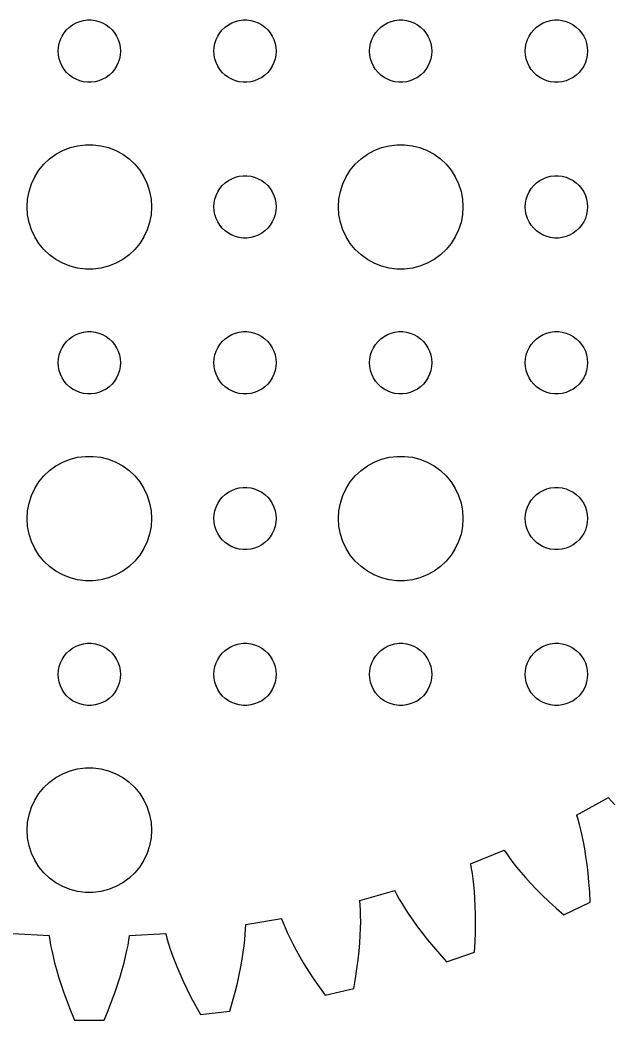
# Model space of a CAD drawing. Header units: metres. Extents: x -54 to 54, y -54 to 54.
# Drawn here: x -3.34 to 25.23, y -54.14 to -6 of the extents above; entities that cross this region are included whole.
import ezdxf

# ---------------------------------------------------------------- set-up
doc = ezdxf.new("R2010")
doc.units = ezdxf.units.M

msp = doc.modelspace()

# ---------------------------------------------------------------- linework, layer by layer
for p, q in [((-0.956131, -6.34422), (-0.803726, -6.23351)), ((-0.803726, -6.23351), (-0.638657, -6.14275)), ((-0.638657, -6.14275), (-0.463516, -6.07341)), ((-0.463516, -6.07341), (-0.281067, -6.02657)), ((-0.281067, -6.02657), (-0.094177, -6.00294)), ((-0.094177, -6.00294), (0.094177, -6.00294)), ((0.094177, -6.00294), (0.281067, -6.02657)), ((0.281067, -6.02657), (0.463516, -6.07341)), ((0.463516, -6.07341), (0.638657, -6.14275)), ((0.638657, -6.14275), (0.803726, -6.23351)), ((0.803726, -6.23351), (0.956131, -6.34422)), ((6.54385, -6.34422), (6.69626, -6.23351)), ((6.69626, -6.23351), (6.86133, -6.14275)), ((6.86133, -6.14275), (7.03647, -6.07341)), ((7.03647, -6.07341), (7.21892, -6.02657)), ((7.21892, -6.02657), (7.40581, -6.00294)), ((7.40581, -6.00294), (7.59418, -6.00294)), ((7.59418, -6.00294), (7.78107, -6.02657)), ((7.78107, -6.02657), (7.96352, -6.07341)), ((7.96352, -6.07341), (8.13866, -6.14275)), ((8.13866, -6.14275), (8.30373, -6.23351)), ((8.30373, -6.23351), (8.45613, -6.34422)), ((14.0439, -6.34422), (14.1963, -6.23351)), ((14.1963, -6.23351), (14.3613, -6.14275)), ((14.3613, -6.14275), (14.5365, -6.07341)), ((14.5365, -6.07341), (14.7189, -6.02657)), ((14.7189, -6.02657), (14.9058, -6.00294)), ((14.9058, -6.00294), (15.0942, -6.00294)), ((15.0942, -6.00294), (15.2811, -6.02657)), ((15.2811, -6.02657), (15.4635, -6.07341)), ((15.4635, -6.07341), (15.6387, -6.14275)), ((15.6387, -6.14275), (15.8037, -6.23351)), ((15.8037, -6.23351), (15.9561, -6.34422)), ((21.5439, -6.34422), (21.6963, -6.23351)), ((21.6963, -6.23351), (21.8613, -6.14275)), ((21.8613, -6.14275), (22.0365, -6.07341)), ((22.0365, -6.07341), (22.2189, -6.02657)), ((22.2189, -6.02657), (22.4058, -6.00294)), ((22.4058, -6.00294), (22.5942, -6.00294)), ((22.5942, -6.00294), (22.7811, -6.02657)), ((22.7811, -6.02657), (22.9635, -6.07341)), ((22.9635, -6.07341), (23.1387, -6.14275)), ((23.1387, -6.14275), (23.3037, -6.23351)), ((23.3037, -6.23351), (23.4561, -6.34422)), ((-1.31445, -6.77736), (-1.21352, -6.61832)), ((-1.21352, -6.61832), (-1.09344, -6.47318)), ((-1.09344, -6.47318), (-0.956131, -6.34422)), ((0.956131, -6.34422), (1.09344, -6.47318)), ((1.09344, -6.47318), (1.21352, -6.61832)), ((1.21352, -6.61832), (1.31445, -6.77736)), ((6.18553, -6.77736), (6.28647, -6.61832)), ((6.28647, -6.61832), (6.40654, -6.47318)), ((6.40654, -6.47318), (6.54385, -6.34422)), ((8.45613, -6.34422), (8.59344, -6.47318)), ((8.59344, -6.47318), (8.71352, -6.61832)), ((8.71352, -6.61832), (8.81445, -6.77736)), ((13.6855, -6.77736), (13.7865, -6.61832)), ((13.7865, -6.61832), (13.9065, -6.47318)), ((13.9065, -6.47318), (14.0439, -6.34422)), ((15.9561, -6.34422), (16.0934, -6.47318)), ((16.0934, -6.47318), (16.2135, -6.61832)), ((16.2135, -6.61832), (16.3145, -6.77736)), ((21.1855, -6.77736), (21.2865, -6.61832)), ((21.2865, -6.61832), (21.4065, -6.47318)), ((21.4065, -6.47318), (21.5439, -6.34422)), ((23.4561, -6.34422), (23.5934, -6.47318)), ((23.5934, -6.47318), (23.7135, -6.61832)), ((23.7135, -6.61832), (23.8145, -6.77736)), ((-1.48816, -7.312), (-1.45287, -7.12695)), ((-1.45287, -7.12695), (-1.39465, -6.9478)), ((-1.39465, -6.9478), (-1.31445, -6.77736)), ((1.31445, -6.77736), (1.39465, -6.9478)), ((1.39465, -6.9478), (1.45287, -7.12695)), ((1.45287, -7.12695), (1.48816, -7.312)), ((6.01183, -7.312), (6.04712, -7.12695)), ((6.04712, -7.12695), (6.10533, -6.9478)), ((6.10533, -6.9478), (6.18553, -6.77736)), ((8.81445, -6.77736), (8.89465, -6.9478)), ((8.89465, -6.9478), (8.95287, -7.12695)), ((8.95287, -7.12695), (8.98816, -7.312)), ((13.5118, -7.312), (13.5471, -7.12695)), ((13.5471, -7.12695), (13.6053, -6.9478)), ((13.6053, -6.9478), (13.6855, -6.77736)), ((16.3145, -6.77736), (16.3947, -6.9478)), ((16.3947, -6.9478), (16.4529, -7.12695)), ((16.4529, -7.12695), (16.4882, -7.312)), ((21.0118, -7.312), (21.0471, -7.12695)), ((21.0471, -7.12695), (21.1053, -6.9478)), ((21.1053, -6.9478), (21.1855, -6.77736)), ((23.8145, -6.77736), (23.8947, -6.9478)), ((23.8947, -6.9478), (23.9529, -7.12695)), ((23.9529, -7.12695), (23.9882, -7.312)), ((-1.5, -7.5), (-1.48816, -7.312)), ((-1.48816, -7.68799), (-1.5, -7.5)), ((-1.45287, -7.87303), (-1.48816, -7.68799)), ((1.48816, -7.68799), (1.45287, -7.87303)), ((1.48816, -7.312), (1.5, -7.5)), ((1.5, -7.5), (1.48816, -7.68799)), ((6, -7.5), (6.01183, -7.312)), ((6.01183, -7.68799), (6, -7.5)), ((6.04712, -7.87303), (6.01183, -7.68799)), ((8.98816, -7.68799), (8.95287, -7.87303)), ((8.98816, -7.312), (9, -7.5)), ((9, -7.5), (8.98816, -7.68799)), ((13.5, -7.5), (13.5118, -7.312)), ((13.5118, -7.68799), (13.5, -7.5)), ((13.5471, -7.87303), (13.5118, -7.68799)), ((16.4882, -7.68799), (16.4529, -7.87303)), ((16.4882, -7.312), (16.5, -7.5)), ((16.5, -7.5), (16.4882, -7.68799)), ((21, -7.5), (21.0118, -7.312)), ((21.0118, -7.68799), (21, -7.5)), ((21.0471, -7.87303), (21.0118, -7.68799)), ((23.9882, -7.68799), (23.9529, -7.87303)), ((23.9882, -7.312), (24, -7.5)), ((24, -7.5), (23.9882, -7.68799)), ((-1.39465, -8.05219), (-1.45287, -7.87303)), ((-1.31445, -8.22263), (-1.39465, -8.05219)), ((1.39465, -8.05219), (1.31445, -8.22263)), ((1.45287, -7.87303), (1.39465, -8.05219)), ((6.10533, -8.05219), (6.04712, -7.87303)), ((6.18553, -8.22263), (6.10533, -8.05219)), ((8.89465, -8.05219), (8.81445, -8.22263)), ((8.95287, -7.87303), (8.89465, -8.05219)), ((13.6053, -8.05219), (13.5471, -7.87303)), ((13.6855, -8.22263), (13.6053, -8.05219)), ((16.3947, -8.05219), (16.3145, -8.22263)), ((16.4529, -7.87303), (16.3947, -8.05219)), ((21.1053, -8.05219), (21.0471, -7.87303)), ((21.1855, -8.22263), (21.1053, -8.05219)), ((23.8947, -8.05219), (23.8145, -8.22263)), ((23.9529, -7.87303), (23.8947, -8.05219)), ((-1.21352, -8.38167), (-1.31445, -8.22263)), ((-1.09344, -8.52681), (-1.21352, -8.38167)), ((-0.956131, -8.65576), (-1.09344, -8.52681)), ((-0.803726, -8.76648), (-0.956131, -8.65576)), ((0.956131, -8.65576), (0.803726, -8.76648)), ((1.09344, -8.52681), (0.956131, -8.65576)), ((1.21352, -8.38167), (1.09344, -8.52681)), ((1.31445, -8.22263), (1.21352, -8.38167)), ((6.28647, -8.38167), (6.18553, -8.22263)), ((6.40654, -8.52681), (6.28647, -8.38167)), ((6.54385, -8.65576), (6.40654, -8.52681)), ((6.69626, -8.76648), (6.54385, -8.65576)), ((8.45613, -8.65576), (8.30373, -8.76648)), ((8.59344, -8.52681), (8.45613, -8.65576)), ((8.71352, -8.38167), (8.59344, -8.52681)), ((8.81445, -8.22263), (8.71352, -8.38167)), ((13.7865, -8.38167), (13.6855, -8.22263)), ((13.9065, -8.52681), (13.7865, -8.38167)), ((14.0439, -8.65576), (13.9065, -8.52681)), ((14.1963, -8.76648), (14.0439, -8.65576)), ((15.9561, -8.65576), (15.8037, -8.76648)), ((16.0934, -8.52681), (15.9561, -8.65576)), ((16.2135, -8.38167), (16.0934, -8.52681)), ((16.3145, -8.22263), (16.2135, -8.38167)), ((21.2865, -8.38167), (21.1855, -8.22263)), ((21.4065, -8.52681), (21.2865, -8.38167)), ((21.5439, -8.65576), (21.4065, -8.52681)), ((21.6963, -8.76648), (21.5439, -8.65576)), ((23.4561, -8.65576), (23.3037, -8.76648)), ((23.5934, -8.52681), (23.4561, -8.65576)), ((23.7135, -8.38167), (23.5934, -8.52681)), ((23.8145, -8.22263), (23.7135, -8.38167)), ((-0.638657, -8.85724), (-0.803726, -8.76648)), ((-0.463516, -8.92657), (-0.638657, -8.85724)), ((-0.281067, -8.97342), (-0.463516, -8.92657)), ((-0.094177, -8.99704), (-0.281067, -8.97342)), ((0.094177, -8.99704), (-0.094177, -8.99704)), ((0.281067, -8.97342), (0.094177, -8.99704)), ((0.463516, -8.92657), (0.281067, -8.97342)), ((0.638657, -8.85724), (0.463516, -8.92657)), ((0.803726, -8.76648), (0.638657, -8.85724)), ((6.86133, -8.85724), (6.69626, -8.76648)), ((7.03647, -8.92657), (6.86133, -8.85724)), ((7.21892, -8.97342), (7.03647, -8.92657)), ((7.40581, -8.99704), (7.21892, -8.97342)), ((7.59418, -8.99704), (7.40581, -8.99704)), ((7.78107, -8.97342), (7.59418, -8.99704)), ((7.96352, -8.92657), (7.78107, -8.97342)), ((8.13866, -8.85724), (7.96352, -8.92657)), ((8.30373, -8.76648), (8.13866, -8.85724)), ((14.3613, -8.85724), (14.1963, -8.76648)), ((14.5365, -8.92657), (14.3613, -8.85724)), ((14.7189, -8.97342), (14.5365, -8.92657)), ((14.9058, -8.99704), (14.7189, -8.97342)), ((15.0942, -8.99704), (14.9058, -8.99704)), ((15.2811, -8.97342), (15.0942, -8.99704)), ((15.4635, -8.92657), (15.2811, -8.97342)), ((15.6387, -8.85724), (15.4635, -8.92657)), ((15.8037, -8.76648), (15.6387, -8.85724)), ((21.8613, -8.85724), (21.6963, -8.76648)), ((22.0365, -8.92657), (21.8613, -8.85724)), ((22.2189, -8.97342), (22.0365, -8.92657)), ((22.4058, -8.99704), (22.2189, -8.97342)), ((22.5942, -8.99704), (22.4058, -8.99704)), ((22.7811, -8.97342), (22.5942, -8.99704)), ((22.9635, -8.92657), (22.7811, -8.97342)), ((23.1387, -8.85724), (22.9635, -8.92657)), ((23.3037, -8.76648), (23.1387, -8.85724)), ((-0.562134, -12.0531), (-0.18837, -12.0059)), ((-0.18837, -12.0059), (0.18837, -12.0059)), ((0.18837, -12.0059), (0.562134, -12.0531)), ((14.4379, -12.0531), (14.8116, -12.0059)), ((14.8116, -12.0059), (15.1884, -12.0059)), ((15.1884, -12.0059), (15.5621, -12.0531)), ((-1.91226, -12.6884), (-1.60747, -12.467)), ((-1.60747, -12.467), (-1.27733, -12.2855)), ((-1.27733, -12.2855), (-0.927048, -12.1468)), ((-0.927048, -12.1468), (-0.562134, -12.0531)), ((0.562134, -12.0531), (0.927048, -12.1468)), ((0.927048, -12.1468), (1.27733, -12.2855)), ((1.27733, -12.2855), (1.60747, -12.467)), ((1.60747, -12.467), (1.91226, -12.6884)), ((13.0877, -12.6884), (13.3925, -12.467)), ((13.3925, -12.467), (13.7227, -12.2855)), ((13.7227, -12.2855), (14.0729, -12.1468)), ((14.0729, -12.1468), (14.4379, -12.0531)), ((15.5621, -12.0531), (15.927, -12.1468)), ((15.927, -12.1468), (16.2773, -12.2855)), ((16.2773, -12.2855), (16.6075, -12.467)), ((16.6075, -12.467), (16.9123, -12.6884)), ((-2.42705, -13.2366), (-2.1869, -12.9464)), ((-2.1869, -12.9464), (-1.91226, -12.6884)), ((1.91226, -12.6884), (2.1869, -12.9464)), ((2.1869, -12.9464), (2.42705, -13.2366)), ((12.5729, -13.2366), (12.8131, -12.9464)), ((12.8131, -12.9464), (13.0877, -12.6884)), ((16.9123, -12.6884), (17.1869, -12.9464)), ((17.1869, -12.9464), (17.427, -13.2366)), ((-2.62891, -13.5547), (-2.42705, -13.2366)), ((2.42705, -13.2366), (2.62891, -13.5547)), ((12.3711, -13.5547), (12.5729, -13.2366)), ((17.427, -13.2366), (17.6289, -13.5547)), ((-2.90575, -14.2539), (-2.78932, -13.8956)), ((-2.78932, -13.8956), (-2.62891, -13.5547)), ((2.62891, -13.5547), (2.78932, -13.8956)), ((2.78932, -13.8956), (2.90575, -14.2539)), ((6.40654, -13.9732), (6.54385, -13.8442)), ((6.54385, -13.8442), (6.69626, -13.7335)), ((6.69626, -13.7335), (6.86133, -13.6427)), ((6.86133, -13.6427), (7.03647, -13.5734)), ((7.03647, -13.5734), (7.21892, -13.5266)), ((7.21892, -13.5266), (7.40581, -13.5029)), ((7.40581, -13.5029), (7.59418, -13.5029)), ((7.59418, -13.5029), (7.78107, -13.5266)), ((7.78107, -13.5266), (7.96352, -13.5734)), ((7.96352, -13.5734), (8.13866, -13.6427)), ((8.13866, -13.6427), (8.30373, -13.7335)), ((8.30373, -13.7335), (8.45613, -13.8442)), ((8.45613, -13.8442), (8.59344, -13.9732)), ((12.0942, -14.2539), (12.2107, -13.8956)), ((12.2107, -13.8956), (12.3711, -13.5547)), ((17.6289, -13.5547), (17.7893, -13.8956)), ((17.7893, -13.8956), (17.9057, -14.2539)), ((21.4065, -13.9732), (21.5439, -13.8442)), ((21.5439, -13.8442), (21.6963, -13.7335)), ((21.6963, -13.7335), (21.8613, -13.6427)), ((21.8613, -13.6427), (22.0365, -13.5734)), ((22.0365, -13.5734), (22.2189, -13.5266)), ((22.2189, -13.5266), (22.4058, -13.5029)), ((22.4058, -13.5029), (22.5942, -13.5029)), ((22.5942, -13.5029), (22.7811, -13.5266)), ((22.7811, -13.5266), (22.9635, -13.5734)), ((22.9635, -13.5734), (23.1387, -13.6427)), ((23.1387, -13.6427), (23.3037, -13.7335)), ((23.3037, -13.7335), (23.4561, -13.8442)), ((23.4561, -13.8442), (23.5934, -13.9732)), ((-2.97633, -14.624), (-2.90575, -14.2539)), ((2.90575, -14.2539), (2.97633, -14.624)), ((6.10533, -14.4478), (6.18553, -14.2774)), ((6.18553, -14.2774), (6.28647, -14.1183)), ((6.28647, -14.1183), (6.40654, -13.9732)), ((8.59344, -13.9732), (8.71352, -14.1183)), ((8.71352, -14.1183), (8.81445, -14.2774)), ((8.81445, -14.2774), (8.89465, -14.4478)), ((12.0237, -14.624), (12.0942, -14.2539)), ((17.9057, -14.2539), (17.9763, -14.624)), ((21.1053, -14.4478), (21.1855, -14.2774)), ((21.1855, -14.2774), (21.2865, -14.1183)), ((21.2865, -14.1183), (21.4065, -13.9732)), ((23.5934, -13.9732), (23.7135, -14.1183)), ((23.7135, -14.1183), (23.8145, -14.2774)), ((23.8145, -14.2774), (23.8947, -14.4478)), ((-3, -15), (-2.97633, -14.624)), ((2.97633, -14.624), (3, -15)), ((6, -15), (6.01183, -14.812)), ((6.01183, -14.812), (6.04712, -14.627)), ((6.04712, -14.627), (6.10533, -14.4478)), ((8.89465, -14.4478), (8.95287, -14.627)), ((8.95287, -14.627), (8.98816, -14.812)), ((8.98816, -14.812), (9, -15)), ((12, -15), (12.0237, -14.624)), ((17.9763, -14.624), (18, -15)), ((21, -15), (21.0118, -14.812)), ((21.0118, -14.812), (21.0471, -14.627)), ((21.0471, -14.627), (21.1053, -14.4478)), ((23.8947, -14.4478), (23.9529, -14.627)), ((23.9529, -14.627), (23.9882, -14.812)), ((23.9882, -14.812), (24, -15)), ((-2.97633, -15.376), (-3, -15)), ((-2.90575, -15.7461), (-2.97633, -15.376)), ((2.97633, -15.376), (2.90575, -15.7461)), ((3, -15), (2.97633, -15.376)), ((6.01183, -15.188), (6, -15)), ((6.04712, -15.373), (6.01183, -15.188)), ((6.10533, -15.5522), (6.04712, -15.373)), ((8.95287, -15.373), (8.89465, -15.5522)), ((8.98816, -15.188), (8.95287, -15.373)), ((9, -15), (8.98816, -15.188)), ((12.0237, -15.376), (12, -15)), ((12.0942, -15.7461), (12.0237, -15.376)), ((17.9763, -15.376), (17.9057, -15.7461)), ((18, -15), (17.9763, -15.376)), ((21.0118, -15.188), (21, -15)), ((21.0471, -15.373), (21.0118, -15.188)), ((21.1053, -15.5522), (21.0471, -15.373)), ((23.9529, -15.373), (23.8947, -15.5522)), ((23.9882, -15.188), (23.9529, -15.373)), ((24, -15), (23.9882, -15.188)), ((-2.78932, -16.1044), (-2.90575, -15.7461)), ((2.90575, -15.7461), (2.78932, -16.1044)), ((6.18553, -15.7226), (6.10533, -15.5522)), ((6.28647, -15.8817), (6.18553, -15.7226)), ((6.40654, -16.0268), (6.28647, -15.8817)), ((8.71352, -15.8817), (8.59344, -16.0268)), ((8.81445, -15.7226), (8.71352, -15.8817)), ((8.89465, -15.5522), (8.81445, -15.7226)), ((12.2107, -16.1044), (12.0942, -15.7461)), ((17.9057, -15.7461), (17.7893, -16.1044)), ((21.1855, -15.7226), (21.1053, -15.5522)), ((21.2865, -15.8817), (21.1855, -15.7226)), ((21.4065, -16.0268), (21.2865, -15.8817)), ((23.7135, -15.8817), (23.5934, -16.0268)), ((23.8145, -15.7226), (23.7135, -15.8817)), ((23.8947, -15.5522), (23.8145, -15.7226)), ((-2.62891, -16.4453), (-2.78932, -16.1044)), ((2.78932, -16.1044), (2.62891, -16.4453)), ((6.54385, -16.1558), (6.40654, -16.0268)), ((6.69626, -16.2665), (6.54385, -16.1558)), ((6.86133, -16.3572), (6.69626, -16.2665)), ((7.03647, -16.4266), (6.86133, -16.3572)), ((8.13866, -16.3572), (7.96352, -16.4266)), ((8.30373, -16.2665), (8.13866, -16.3572)), ((8.45613, -16.1558), (8.30373, -16.2665)), ((8.59344, -16.0268), (8.45613, -16.1558)), ((12.3711, -16.4453), (12.2107, -16.1044)), ((17.7893, -16.1044), (17.6289, -16.4453)), ((21.5439, -16.1558), (21.4065, -16.0268)), ((21.6963, -16.2665), (21.5439, -16.1558)), ((21.8613, -16.3572), (21.6963, -16.2665)), ((22.0365, -16.4266), (21.8613, -16.3572)), ((23.1387, -16.3572), (22.9635, -16.4266)), ((23.3037, -16.2665), (23.1387, -16.3572)), ((23.4561, -16.1558), (23.3037, -16.2665)), ((23.5934, -16.0268), (23.4561, -16.1558)), ((-2.42705, -16.7634), (-2.62891, -16.4453)), ((-2.1869, -17.0536), (-2.42705, -16.7634)), ((2.42705, -16.7634), (2.1869, -17.0536)), ((2.62891, -16.4453), (2.42705, -16.7634)), ((7.21892, -16.4734), (7.03647, -16.4266)), ((7.40581, -16.497), (7.21892, -16.4734)), ((7.59418, -16.497), (7.40581, -16.497)), ((7.78107, -16.4734), (7.59418, -16.497)), ((7.96352, -16.4266), (7.78107, -16.4734)), ((12.5729, -16.7634), (12.3711, -16.4453)), ((12.8131, -17.0536), (12.5729, -16.7634)), ((17.427, -16.7634), (17.1869, -17.0536)), ((17.6289, -16.4453), (17.427, -16.7634)), ((22.2189, -16.4734), (22.0365, -16.4266)), ((22.4058, -16.497), (22.2189, -16.4734)), ((22.5942, -16.497), (22.4058, -16.497)), ((22.7811, -16.4734), (22.5942, -16.497)), ((22.9635, -16.4266), (22.7811, -16.4734)), ((-1.91226, -17.3115), (-2.1869, -17.0536)), ((-1.60747, -17.533), (-1.91226, -17.3115)), ((1.91226, -17.3115), (1.60747, -17.533)), ((2.1869, -17.0536), (1.91226, -17.3115)), ((13.0877, -17.3115), (12.8131, -17.0536)), ((13.3925, -17.533), (13.0877, -17.3115)), ((16.9123, -17.3115), (16.6075, -17.533)), ((17.1869, -17.0536), (16.9123, -17.3115)), ((-1.27733, -17.7145), (-1.60747, -17.533)), ((-0.927048, -17.8532), (-1.27733, -17.7145)), ((1.27733, -17.7145), (0.927048, -17.8532)), ((1.60747, -17.533), (1.27733, -17.7145)), ((13.7227, -17.7145), (13.3925, -17.533)), ((14.0729, -17.8532), (13.7227, -17.7145)), ((16.2773, -17.7145), (15.927, -17.8532)), ((16.6075, -17.533), (16.2773, -17.7145)), ((-0.562134, -17.9469), (-0.927048, -17.8532)), ((-0.18837, -17.9941), (-0.562134, -17.9469)), ((0.18837, -17.9941), (-0.18837, -17.9941)), ((0.562134, -17.9469), (0.18837, -17.9941)), ((0.927048, -17.8532), (0.562134, -17.9469)), ((14.4379, -17.9469), (14.0729, -17.8532)), ((14.8116, -17.9941), (14.4379, -17.9469)), ((15.1884, -17.9941), (14.8116, -17.9941)), ((15.5621, -17.9469), (15.1884, -17.9941)), ((15.927, -17.8532), (15.5621, -17.9469)), ((-0.803726, -21.2335), (-0.638657, -21.1427)), ((-0.638657, -21.1427), (-0.463516, -21.0734)), ((-0.463516, -21.0734), (-0.281067, -21.0266)), ((-0.281067, -21.0266), (-0.094177, -21.003)), ((-0.094177, -21.003), (0.094177, -21.003)), ((0.094177, -21.003), (0.281067, -21.0266)), ((0.281067, -21.0266), (0.463516, -21.0734)), ((0.463516, -21.0734), (0.638657, -21.1427)), ((0.638657, -21.1427), (0.803726, -21.2335)), ((6.69626, -21.2335), (6.86133, -21.1427)), ((6.86133, -21.1427), (7.03647, -21.0734)), ((7.03647, -21.0734), (7.21892, -21.0266)), ((7.21892, -21.0266), (7.40581, -21.003)), ((7.40581, -21.003), (7.59418, -21.003)), ((7.59418, -21.003), (7.78107, -21.0266)), ((7.78107, -21.0266), (7.96352, -21.0734)), ((7.96352, -21.0734), (8.13866, -21.1427)), ((8.13866, -21.1427), (8.30373, -21.2335)), ((14.1963, -21.2335), (14.3613, -21.1427)), ((14.3613, -21.1427), (14.5365, -21.0734)), ((14.5365, -21.0734), (14.7189, -21.0266)), ((14.7189, -21.0266), (14.9058, -21.003)), ((14.9058, -21.003), (15.0942, -21.003)), ((15.0942, -21.003), (15.2811, -21.0266)), ((15.2811, -21.0266), (15.4635, -21.0734)), ((15.4635, -21.0734), (15.6387, -21.1427)), ((15.6387, -21.1427), (15.8037, -21.2335)), ((21.6963, -21.2335), (21.8613, -21.1427)), ((21.8613, -21.1427), (22.0365, -21.0734)), ((22.0365, -21.0734), (22.2189, -21.0266)), ((22.2189, -21.0266), (22.4058, -21.003)), ((22.4058, -21.003), (22.5942, -21.003)), ((22.5942, -21.003), (22.7811, -21.0266)), ((22.7811, -21.0266), (22.9635, -21.0734)), ((22.9635, -21.0734), (23.1387, -21.1427)), ((23.1387, -21.1427), (23.3037, -21.2335)), ((-1.31445, -21.7774), (-1.21352, -21.6183)), ((-1.21352, -21.6183), (-1.09344, -21.4732)), ((-1.09344, -21.4732), (-0.956131, -21.3442)), ((-0.956131, -21.3442), (-0.803726, -21.2335)), ((0.803726, -21.2335), (0.956131, -21.3442)), ((0.956131, -21.3442), (1.09344, -21.4732)), ((1.09344, -21.4732), (1.21352, -21.6183)), ((1.21352, -21.6183), (1.31445, -21.7774)), ((6.18553, -21.7774), (6.28647, -21.6183)), ((6.28647, -21.6183), (6.40654, -21.4732)), ((6.40654, -21.4732), (6.54385, -21.3442)), ((6.54385, -21.3442), (6.69626, -21.2335)), ((8.30373, -21.2335), (8.45613, -21.3442)), ((8.45613, -21.3442), (8.59344, -21.4732)), ((8.59344, -21.4732), (8.71352, -21.6183)), ((8.71352, -21.6183), (8.81445, -21.7774)), ((13.6855, -21.7774), (13.7865, -21.6183)), ((13.7865, -21.6183), (13.9065, -21.4732)), ((13.9065, -21.4732), (14.0439, -21.3442)), ((14.0439, -21.3442), (14.1963, -21.2335)), ((15.8037, -21.2335), (15.9561, -21.3442)), ((15.9561, -21.3442), (16.0934, -21.4732)), ((16.0934, -21.4732), (16.2135, -21.6183)), ((16.2135, -21.6183), (16.3145, -21.7774)), ((21.1855, -21.7774), (21.2865, -21.6183)), ((21.2865, -21.6183), (21.4065, -21.4732)), ((21.4065, -21.4732), (21.5439, -21.3442)), ((21.5439, -21.3442), (21.6963, -21.2335)), ((23.3037, -21.2335), (23.4561, -21.3442)), ((23.4561, -21.3442), (23.5934, -21.4732)), ((23.5934, -21.4732), (23.7135, -21.6183)), ((23.7135, -21.6183), (23.8145, -21.7774)), ((-1.48816, -22.312), (-1.45287, -22.127)), ((-1.45287, -22.127), (-1.39465, -21.9478)), ((-1.39465, -21.9478), (-1.31445, -21.7774)), ((1.31445, -21.7774), (1.39465, -21.9478)), ((1.39465, -21.9478), (1.45287, -22.127)), ((1.45287, -22.127), (1.48816, -22.312)), ((6.01183, -22.312), (6.04712, -22.127)), ((6.04712, -22.127), (6.10533, -21.9478)), ((6.10533, -21.9478), (6.18553, -21.7774)), ((8.81445, -21.7774), (8.89465, -21.9478)), ((8.89465, -21.9478), (8.95287, -22.127)), ((8.95287, -22.127), (8.98816, -22.312)), ((13.5118, -22.312), (13.5471, -22.127)), ((13.5471, -22.127), (13.6053, -21.9478)), ((13.6053, -21.9478), (13.6855, -21.7774)), ((16.3145, -21.7774), (16.3947, -21.9478)), ((16.3947, -21.9478), (16.4529, -22.127)), ((16.4529, -22.127), (16.4882, -22.312)), ((21.0118, -22.312), (21.0471, -22.127)), ((21.0471, -22.127), (21.1053, -21.9478)), ((21.1053, -21.9478), (21.1855, -21.7774)), ((23.8145, -21.7774), (23.8947, -21.9478)), ((23.8947, -21.9478), (23.9529, -22.127)), ((23.9529, -22.127), (23.9882, -22.312)), ((-1.5, -22.5), (-1.48816, -22.312)), ((-1.48816, -22.688), (-1.5, -22.5)), ((1.48816, -22.312), (1.5, -22.5)), ((1.5, -22.5), (1.48816, -22.688)), ((6, -22.5), (6.01183, -22.312)), ((6.01183, -22.688), (6, -22.5)), ((8.98816, -22.312), (9, -22.5)), ((9, -22.5), (8.98816, -22.688)), ((13.5, -22.5), (13.5118, -22.312)), ((13.5118, -22.688), (13.5, -22.5)), ((16.4882, -22.312), (16.5, -22.5)), ((16.5, -22.5), (16.4882, -22.688)), ((21, -22.5), (21.0118, -22.312)), ((21.0118, -22.688), (21, -22.5)), ((23.9882, -22.312), (24, -22.5)), ((24, -22.5), (23.9882, -22.688)), ((-1.45287, -22.873), (-1.48816, -22.688)), ((-1.39465, -23.0522), (-1.45287, -22.873)), ((-1.31445, -23.2226), (-1.39465, -23.0522)), ((1.39465, -23.0522), (1.31445, -23.2226)), ((1.45287, -22.873), (1.39465, -23.0522)), ((1.48816, -22.688), (1.45287, -22.873)), ((6.04712, -22.873), (6.01183, -22.688)), ((6.10533, -23.0522), (6.04712, -22.873)), ((6.18553, -23.2226), (6.10533, -23.0522)), ((8.89465, -23.0522), (8.81445, -23.2226)), ((8.95287, -22.873), (8.89465, -23.0522)), ((8.98816, -22.688), (8.95287, -22.873)), ((13.5471, -22.873), (13.5118, -22.688)), ((13.6053, -23.0522), (13.5471, -22.873)), ((13.6855, -23.2226), (13.6053, -23.0522)), ((16.3947, -23.0522), (16.3145, -23.2226)), ((16.4529, -22.873), (16.3947, -23.0522)), ((16.4882, -22.688), (16.4529, -22.873)), ((21.0471, -22.873), (21.0118, -22.688)), ((21.1053, -23.0522), (21.0471, -22.873)), ((21.1855, -23.2226), (21.1053, -23.0522)), ((23.8947, -23.0522), (23.8145, -23.2226)), ((23.9529, -22.873), (23.8947, -23.0522)), ((23.9882, -22.688), (23.9529, -22.873)), ((-1.21352, -23.3817), (-1.31445, -23.2226)), ((-1.09344, -23.5268), (-1.21352, -23.3817)), ((-0.956131, -23.6558), (-1.09344, -23.5268)), ((1.09344, -23.5268), (0.956131, -23.6558)), ((1.21352, -23.3817), (1.09344, -23.5268)), ((1.31445, -23.2226), (1.21352, -23.3817)), ((6.28647, -23.3817), (6.18553, -23.2226)), ((6.40654, -23.5268), (6.28647, -23.3817)), ((6.54385, -23.6558), (6.40654, -23.5268)), ((8.59344, -23.5268), (8.45613, -23.6558)), ((8.71352, -23.3817), (8.59344, -23.5268)), ((8.81445, -23.2226), (8.71352, -23.3817)), ((13.7865, -23.3817), (13.6855, -23.2226)), ((13.9065, -23.5268), (13.7865, -23.3817)), ((14.0439, -23.6558), (13.9065, -23.5268)), ((16.0934, -23.5268), (15.9561, -23.6558)), ((16.2135, -23.3817), (16.0934, -23.5268)), ((16.3145, -23.2226), (16.2135, -23.3817)), ((21.2865, -23.3817), (21.1855, -23.2226)), ((21.4065, -23.5268), (21.2865, -23.3817)), ((21.5439, -23.6558), (21.4065, -23.5268)), ((23.5934, -23.5268), (23.4561, -23.6558)), ((23.7135, -23.3817), (23.5934, -23.5268)), ((23.8145, -23.2226), (23.7135, -23.3817)), ((-0.803726, -23.7665), (-0.956131, -23.6558)), ((-0.638657, -23.8572), (-0.803726, -23.7665)), ((-0.463516, -23.9266), (-0.638657, -23.8572)), ((-0.281067, -23.9734), (-0.463516, -23.9266)), ((-0.094177, -23.997), (-0.281067, -23.9734)), ((0.094177, -23.997), (-0.094177, -23.997)), ((0.281067, -23.9734), (0.094177, -23.997)), ((0.463516, -23.9266), (0.281067, -23.9734)), ((0.638657, -23.8572), (0.463516, -23.9266)), ((0.803726, -23.7665), (0.638657, -23.8572)), ((0.956131, -23.6558), (0.803726, -23.7665)), ((6.69626, -23.7665), (6.54385, -23.6558)), ((6.86133, -23.8572), (6.69626, -23.7665)), ((7.03647, -23.9266), (6.86133, -23.8572)), ((7.21892, -23.9734), (7.03647, -23.9266)), ((7.40581, -23.997), (7.21892, -23.9734)), ((7.59418, -23.997), (7.40581, -23.997)), ((7.78107, -23.9734), (7.59418, -23.997)), ((7.96352, -23.9266), (7.78107, -23.9734)), ((8.13866, -23.8572), (7.96352, -23.9266)), ((8.30373, -23.7665), (8.13866, -23.8572)), ((8.45613, -23.6558), (8.30373, -23.7665)), ((14.1963, -23.7665), (14.0439, -23.6558)), ((14.3613, -23.8572), (14.1963, -23.7665)), ((14.5365, -23.9266), (14.3613, -23.8572)), ((14.7189, -23.9734), (14.5365, -23.9266)), ((14.9058, -23.997), (14.7189, -23.9734)), ((15.0942, -23.997), (14.9058, -23.997)), ((15.2811, -23.9734), (15.0942, -23.997)), ((15.4635, -23.9266), (15.2811, -23.9734)), ((15.6387, -23.8572), (15.4635, -23.9266)), ((15.8037, -23.7665), (15.6387, -23.8572)), ((15.9561, -23.6558), (15.8037, -23.7665)), ((21.6963, -23.7665), (21.5439, -23.6558)), ((21.8613, -23.8572), (21.6963, -23.7665)), ((22.0365, -23.9266), (21.8613, -23.8572)), ((22.2189, -23.9734), (22.0365, -23.9266)), ((22.4058, -23.997), (22.2189, -23.9734)), ((22.5942, -23.997), (22.4058, -23.997)), ((22.7811, -23.9734), (22.5942, -23.997)), ((22.9635, -23.9266), (22.7811, -23.9734)), ((23.1387, -23.8572), (22.9635, -23.9266)), ((23.3037, -23.7665), (23.1387, -23.8572)), ((23.4561, -23.6558), (23.3037, -23.7665)), ((-1.60747, -27.467), (-1.27733, -27.2855)), ((-1.27733, -27.2855), (-0.927048, -27.1468)), ((-0.927048, -27.1468), (-0.562134, -27.0531)), ((-0.562134, -27.0531), (-0.18837, -27.0059)), ((-0.18837, -27.0059), (0.18837, -27.0059)), ((0.18837, -27.0059), (0.562134, -27.0531)), ((0.562134, -27.0531), (0.927048, -27.1468)), ((0.927048, -27.1468), (1.27733, -27.2855)), ((1.27733, -27.2855), (1.60747, -27.467)), ((13.3925, -27.467), (13.7227, -27.2855)), ((13.7227, -27.2855), (14.0729, -27.1468)), ((14.0729, -27.1468), (14.4379, -27.0531)), ((14.4379, -27.0531), (14.8116, -27.0059)), ((14.8116, -27.0059), (15.1884, -27.0059)), ((15.1884, -27.0059), (15.5621, -27.0531)), ((15.5621, -27.0531), (15.927, -27.1468)), ((15.927, -27.1468), (16.2773, -27.2855)), ((16.2773, -27.2855), (16.6075, -27.467)), ((-2.1869, -27.9464), (-1.91226, -27.6884)), ((-1.91226, -27.6884), (-1.60747, -27.467)), ((1.60747, -27.467), (1.91226, -27.6884)), ((1.91226, -27.6884), (2.1869, -27.9464)), ((12.8131, -27.9464), (13.0877, -27.6884)), ((13.0877, -27.6884), (13.3925, -27.467)), ((16.6075, -27.467), (16.9123, -27.6884)), ((16.9123, -27.6884), (17.1869, -27.9464)), ((-2.62891, -28.5547), (-2.42705, -28.2366)), ((-2.42705, -28.2366), (-2.1869, -27.9464)), ((2.1869, -27.9464), (2.42705, -28.2366)), ((2.42705, -28.2366), (2.62891, -28.5547)), ((12.3711, -28.5547), (12.5729, -28.2366)), ((12.5729, -28.2366), (12.8131, -27.9464)), ((17.1869, -27.9464), (17.427, -28.2366)), ((17.427, -28.2366), (17.6289, -28.5547)), ((-2.78932, -28.8956), (-2.62891, -28.5547)), ((2.62891, -28.5547), (2.78932, -28.8956)), ((6.40654, -28.9732), (6.54385, -28.8442)), ((6.54385, -28.8442), (6.69626, -28.7335)), ((6.69626, -28.7335), (6.86133, -28.6427)), ((6.86133, -28.6427), (7.03647, -28.5734)), ((7.03647, -28.5734), (7.21892, -28.5266)), ((7.21892, -28.5266), (7.40581, -28.503)), ((7.40581, -28.503), (7.59418, -28.503)), ((7.59418, -28.503), (7.78107, -28.5266)), ((7.78107, -28.5266), (7.96352, -28.5734)), ((7.96352, -28.5734), (8.13866, -28.6427)), ((8.13866, -28.6427), (8.30373, -28.7335)), ((8.30373, -28.7335), (8.45613, -28.8442)), ((8.45613, -28.8442), (8.59344, -28.9732)), ((12.2107, -28.8956), (12.3711, -28.5547)), ((17.6289, -28.5547), (17.7893, -28.8956)), ((21.4065, -28.9732), (21.5439, -28.8442)), ((21.5439, -28.8442), (21.6963, -28.7335)), ((21.6963, -28.7335), (21.8613, -28.6427)), ((21.8613, -28.6427), (22.0365, -28.5734)), ((22.0365, -28.5734), (22.2189, -28.5266)), ((22.2189, -28.5266), (22.4058, -28.503)), ((22.4058, -28.503), (22.5942, -28.503)), ((22.5942, -28.503), (22.7811, -28.5266)), ((22.7811, -28.5266), (22.9635, -28.5734)), ((22.9635, -28.5734), (23.1387, -28.6427)), ((23.1387, -28.6427), (23.3037, -28.7335)), ((23.3037, -28.7335), (23.4561, -28.8442)), ((23.4561, -28.8442), (23.5934, -28.9732)), ((-2.97633, -29.624), (-2.90575, -29.2539)), ((-2.90575, -29.2539), (-2.78932, -28.8956)), ((2.78932, -28.8956), (2.90575, -29.2539)), ((2.90575, -29.2539), (2.97633, -29.624)), ((6.10533, -29.4478), (6.18553, -29.2774)), ((6.18553, -29.2774), (6.28647, -29.1183)), ((6.28647, -29.1183), (6.40654, -28.9732)), ((8.59344, -28.9732), (8.71352, -29.1183)), ((8.71352, -29.1183), (8.81445, -29.2774)), ((8.81445, -29.2774), (8.89465, -29.4478)), ((12.0237, -29.624), (12.0942, -29.2539)), ((12.0942, -29.2539), (12.2107, -28.8956)), ((17.7893, -28.8956), (17.9057, -29.2539)), ((17.9057, -29.2539), (17.9763, -29.624)), ((21.1053, -29.4478), (21.1855, -29.2774)), ((21.1855, -29.2774), (21.2865, -29.1183)), ((21.2865, -29.1183), (21.4065, -28.9732)), ((23.5934, -28.9732), (23.7135, -29.1183)), ((23.7135, -29.1183), (23.8145, -29.2774)), ((23.8145, -29.2774), (23.8947, -29.4478)), ((-3, -30), (-2.97633, -29.624)), ((2.97633, -29.624), (3, -30)), ((6, -30), (6.01183, -29.812)), ((6.01183, -29.812), (6.04712, -29.627)), ((6.04712, -29.627), (6.10533, -29.4478)), ((8.89465, -29.4478), (8.95287, -29.627)), ((8.95287, -29.627), (8.98816, -29.812)), ((8.98816, -29.812), (9, -30)), ((12, -30), (12.0237, -29.624)), ((17.9763, -29.624), (18, -30)), ((21, -30), (21.0118, -29.812)), ((21.0118, -29.812), (21.0471, -29.627)), ((21.0471, -29.627), (21.1053, -29.4478)), ((23.8947, -29.4478), (23.9529, -29.627)), ((23.9529, -29.627), (23.9882, -29.812)), ((23.9882, -29.812), (24, -30)), ((-2.97633, -30.376), (-3, -30)), ((3, -30), (2.97633, -30.376)), ((6.01183, -30.188), (6, -30)), ((6.04712, -30.373), (6.01183, -30.188)), ((8.98816, -30.188), (8.95287, -30.373)), ((9, -30), (8.98816, -30.188)), ((12.0237, -30.376), (12, -30)), ((18, -30), (17.9763, -30.376)), ((21.0118, -30.188), (21, -30)), ((21.0471, -30.373), (21.0118, -30.188)), ((23.9882, -30.188), (23.9529, -30.373)), ((24, -30), (23.9882, -30.188)), ((-2.90575, -30.7461), (-2.97633, -30.376)), ((-2.78932, -31.1044), (-2.90575, -30.7461)), ((2.90575, -30.7461), (2.78932, -31.1044)), ((2.97633, -30.376), (2.90575, -30.7461)), ((6.10533, -30.5522), (6.04712, -30.373)), ((6.18553, -30.7226), (6.10533, -30.5522)), ((6.28647, -30.8817), (6.18553, -30.7226)), ((8.81445, -30.7226), (8.71352, -30.8817)), ((8.89465, -30.5522), (8.81445, -30.7226)), ((8.95287, -30.373), (8.89465, -30.5522)), ((12.0942, -30.7461), (12.0237, -30.376)), ((12.2107, -31.1044), (12.0942, -30.7461)), ((17.9057, -30.7461), (17.7893, -31.1044)), ((17.9763, -30.376), (17.9057, -30.7461)), ((21.1053, -30.5522), (21.0471, -30.373)), ((21.1855, -30.7226), (21.1053, -30.5522)), ((21.2865, -30.8817), (21.1855, -30.7226)), ((23.8145, -30.7226), (23.7135, -30.8817)), ((23.8947, -30.5522), (23.8145, -30.7226)), ((23.9529, -30.373), (23.8947, -30.5522)), ((-2.62891, -31.4453), (-2.78932, -31.1044)), ((2.78932, -31.1044), (2.62891, -31.4453)), ((6.40654, -31.0268), (6.28647, -30.8817)), ((6.54385, -31.1558), (6.40654, -31.0268)), ((6.69626, -31.2665), (6.54385, -31.1558)), ((6.86133, -31.3572), (6.69626, -31.2665)), ((8.30373, -31.2665), (8.13866, -31.3572)), ((8.45613, -31.1558), (8.30373, -31.2665)), ((8.59344, -31.0268), (8.45613, -31.1558)), ((8.71352, -30.8817), (8.59344, -31.0268)), ((12.3711, -31.4453), (12.2107, -31.1044)), ((17.7893, -31.1044), (17.6289, -31.4453)), ((21.4065, -31.0268), (21.2865, -30.8817)), ((21.5439, -31.1558), (21.4065, -31.0268)), ((21.6963, -31.2665), (21.5439, -31.1558)), ((21.8613, -31.3572), (21.6963, -31.2665)), ((23.3037, -31.2665), (23.1387, -31.3572)), ((23.4561, -31.1558), (23.3037, -31.2665)), ((23.5934, -31.0268), (23.4561, -31.1558)), ((23.7135, -30.8817), (23.5934, -31.0268)), ((-2.42705, -31.7634), (-2.62891, -31.4453)), ((-2.1869, -32.0536), (-2.42705, -31.7634)), ((2.42705, -31.7634), (2.1869, -32.0536)), ((2.62891, -31.4453), (2.42705, -31.7634)), ((7.03647, -31.4266), (6.86133, -31.3572)), ((7.21892, -31.4734), (7.03647, -31.4266)), ((7.40581, -31.497), (7.21892, -31.4734)), ((7.59418, -31.497), (7.40581, -31.497)), ((7.78107, -31.4734), (7.59418, -31.497)), ((7.96352, -31.4266), (7.78107, -31.4734)), ((8.13866, -31.3572), (7.96352, -31.4266)), ((12.5729, -31.7634), (12.3711, -31.4453)), ((12.8131, -32.0536), (12.5729, -31.7634)), ((17.427, -31.7634), (17.1869, -32.0536)), ((17.6289, -31.4453), (17.427, -31.7634)), ((22.0365, -31.4266), (21.8613, -31.3572)), ((22.2189, -31.4734), (22.0365, -31.4266)), ((22.4058, -31.497), (22.2189, -31.4734)), ((22.5942, -31.497), (22.4058, -31.497)), ((22.7811, -31.4734), (22.5942, -31.497)), ((22.9635, -31.4266), (22.7811, -31.4734)), ((23.1387, -31.3572), (22.9635, -31.4266)), ((-1.91226, -32.3115), (-2.1869, -32.0536)), ((2.1869, -32.0536), (1.91226, -32.3115)), ((13.0877, -32.3115), (12.8131, -32.0536)), ((17.1869, -32.0536), (16.9123, -32.3115)), ((-1.60747, -32.533), (-1.91226, -32.3115)), ((-1.27733, -32.7145), (-1.60747, -32.533)), ((-0.927048, -32.8532), (-1.27733, -32.7145)), ((1.27733, -32.7145), (0.927048, -32.8532)), ((1.60747, -32.533), (1.27733, -32.7145)), ((1.91226, -32.3115), (1.60747, -32.533)), ((13.3925, -32.533), (13.0877, -32.3115)), ((13.7227, -32.7145), (13.3925, -32.533)), ((14.0729, -32.8532), (13.7227, -32.7145)), ((16.2773, -32.7145), (15.927, -32.8532)), ((16.6075, -32.533), (16.2773, -32.7145)), ((16.9123, -32.3115), (16.6075, -32.533)), ((-0.562134, -32.9469), (-0.927048, -32.8532)), ((-0.18837, -32.9941), (-0.562134, -32.9469)), ((0.18837, -32.9941), (-0.18837, -32.9941)), ((0.562134, -32.9469), (0.18837, -32.9941)), ((0.927048, -32.8532), (0.562134, -32.9469)), ((14.4379, -32.9469), (14.0729, -32.8532)), ((14.8116, -32.9941), (14.4379, -32.9469)), ((15.1884, -32.9941), (14.8116, -32.9941)), ((15.5621, -32.9469), (15.1884, -32.9941)), ((15.927, -32.8532), (15.5621, -32.9469)), ((-0.638657, -36.1428), (-0.463516, -36.0734)), ((-0.463516, -36.0734), (-0.281067, -36.0266)), ((-0.281067, -36.0266), (-0.094177, -36.003)), ((-0.094177, -36.003), (0.094177, -36.003)), ((0.094177, -36.003), (0.281067, -36.0266)), ((0.281067, -36.0266), (0.463516, -36.0734)), ((0.463516, -36.0734), (0.638657, -36.1428)), ((6.86133, -36.1428), (7.03647, -36.0734)), ((7.03647, -36.0734), (7.21892, -36.0266)), ((7.21892, -36.0266), (7.40581, -36.003)), ((7.40581, -36.003), (7.59418, -36.003)), ((7.59418, -36.003), (7.78107, -36.0266)), ((7.78107, -36.0266), (7.96352, -36.0734)), ((7.96352, -36.0734), (8.13866, -36.1428)), ((14.3613, -36.1428), (14.5365, -36.0734)), ((14.5365, -36.0734), (14.7189, -36.0266)), ((14.7189, -36.0266), (14.9058, -36.003)), ((14.9058, -36.003), (15.0942, -36.003)), ((15.0942, -36.003), (15.2811, -36.0266)), ((15.2811, -36.0266), (15.4635, -36.0734)), ((15.4635, -36.0734), (15.6387, -36.1428)), ((21.8613, -36.1428), (22.0365, -36.0734)), ((22.0365, -36.0734), (22.2189, -36.0266)), ((22.2189, -36.0266), (22.4058, -36.003)), ((22.4058, -36.003), (22.5942, -36.003)), ((22.5942, -36.003), (22.7811, -36.0266)), ((22.7811, -36.0266), (22.9635, -36.0734)), ((22.9635, -36.0734), (23.1387, -36.1428)), ((-1.21352, -36.6183), (-1.09344, -36.4732)), ((-1.09344, -36.4732), (-0.956131, -36.3442)), ((-0.956131, -36.3442), (-0.803726, -36.2335)), ((-0.803726, -36.2335), (-0.638657, -36.1428)), ((0.638657, -36.1428), (0.803726, -36.2335)), ((0.803726, -36.2335), (0.956131, -36.3442)), ((0.956131, -36.3442), (1.09344, -36.4732)), ((1.09344, -36.4732), (1.21352, -36.6183)), ((6.28647, -36.6183), (6.40654, -36.4732)), ((6.40654, -36.4732), (6.54385, -36.3442)), ((6.54385, -36.3442), (6.69626, -36.2335)), ((6.69626, -36.2335), (6.86133, -36.1428)), ((8.13866, -36.1428), (8.30373, -36.2335)), ((8.30373, -36.2335), (8.45613, -36.3442)), ((8.45613, -36.3442), (8.59344, -36.4732)), ((8.59344, -36.4732), (8.71352, -36.6183)), ((13.7865, -36.6183), (13.9065, -36.4732)), ((13.9065, -36.4732), (14.0439, -36.3442)), ((14.0439, -36.3442), (14.1963, -36.2335)), ((14.1963, -36.2335), (14.3613, -36.1428)), ((15.6387, -36.1428), (15.8037, -36.2335)), ((15.8037, -36.2335), (15.9561, -36.3442)), ((15.9561, -36.3442), (16.0934, -36.4732)), ((16.0934, -36.4732), (16.2135, -36.6183)), ((21.2865, -36.6183), (21.4065, -36.4732)), ((21.4065, -36.4732), (21.5439, -36.3442)), ((21.5439, -36.3442), (21.6963, -36.2335)), ((21.6963, -36.2335), (21.8613, -36.1428)), ((23.1387, -36.1428), (23.3037, -36.2335)), ((23.3037, -36.2335), (23.4561, -36.3442)), ((23.4561, -36.3442), (23.5934, -36.4732)), ((23.5934, -36.4732), (23.7135, -36.6183)), ((-1.45287, -37.127), (-1.39465, -36.9478)), ((-1.39465, -36.9478), (-1.31445, -36.7774)), ((-1.31445, -36.7774), (-1.21352, -36.6183)), ((1.21352, -36.6183), (1.31445, -36.7774)), ((1.31445, -36.7774), (1.39465, -36.9478)), ((1.39465, -36.9478), (1.45287, -37.127)), ((6.04712, -37.127), (6.10533, -36.9478)), ((6.10533, -36.9478), (6.18553, -36.7774)), ((6.18553, -36.7774), (6.28647, -36.6183)), ((8.71352, -36.6183), (8.81445, -36.7774)), ((8.81445, -36.7774), (8.89465, -36.9478)), ((8.89465, -36.9478), (8.95287, -37.127)), ((13.5471, -37.127), (13.6053, -36.9478)), ((13.6053, -36.9478), (13.6855, -36.7774)), ((13.6855, -36.7774), (13.7865, -36.6183)), ((16.2135, -36.6183), (16.3145, -36.7774)), ((16.3145, -36.7774), (16.3947, -36.9478)), ((16.3947, -36.9478), (16.4529, -37.127)), ((21.0471, -37.127), (21.1053, -36.9478)), ((21.1053, -36.9478), (21.1855, -36.7774)), ((21.1855, -36.7774), (21.2865, -36.6183)), ((23.7135, -36.6183), (23.8145, -36.7774)), ((23.8145, -36.7774), (23.8947, -36.9478)), ((23.8947, -36.9478), (23.9529, -37.127)), ((-1.5, -37.5), (-1.48816, -37.312)), ((-1.48816, -37.688), (-1.5, -37.5)), ((-1.48816, -37.312), (-1.45287, -37.127)), ((1.45287, -37.127), (1.48816, -37.312)), ((1.48816, -37.312), (1.5, -37.5)), ((1.5, -37.5), (1.48816, -37.688)), ((6, -37.5), (6.01183, -37.312)), ((6.01183, -37.688), (6, -37.5)), ((6.01183, -37.312), (6.04712, -37.127)), ((8.95287, -37.127), (8.98816, -37.312)), ((8.98816, -37.312), (9, -37.5)), ((9, -37.5), (8.98816, -37.688)), ((13.5, -37.5), (13.5118, -37.312)), ((13.5118, -37.688), (13.5, -37.5)), ((13.5118, -37.312), (13.5471, -37.127)), ((16.4529, -37.127), (16.4882, -37.312)), ((16.4882, -37.312), (16.5, -37.5)), ((16.5, -37.5), (16.4882, -37.688)), ((21, -37.5), (21.0118, -37.312)), ((21.0118, -37.688), (21, -37.5)), ((21.0118, -37.312), (21.0471, -37.127)), ((23.9529, -37.127), (23.9882, -37.312)), ((23.9882, -37.312), (24, -37.5)), ((24, -37.5), (23.9882, -37.688)), ((-1.45287, -37.873), (-1.48816, -37.688)), ((-1.39465, -38.0522), (-1.45287, -37.873)), ((1.45287, -37.873), (1.39465, -38.0522)), ((1.48816, -37.688), (1.45287, -37.873)), ((6.04712, -37.873), (6.01183, -37.688)), ((6.10533, -38.0522), (6.04712, -37.873)), ((8.95287, -37.873), (8.89465, -38.0522)), ((8.98816, -37.688), (8.95287, -37.873)), ((13.5471, -37.873), (13.5118, -37.688)), ((13.6053, -38.0522), (13.5471, -37.873)), ((16.4529, -37.873), (16.3947, -38.0522)), ((16.4882, -37.688), (16.4529, -37.873)), ((21.0471, -37.873), (21.0118, -37.688)), ((21.1053, -38.0522), (21.0471, -37.873)), ((23.9529, -37.873), (23.8947, -38.0522)), ((23.9882, -37.688), (23.9529, -37.873)), ((-1.31445, -38.2226), (-1.39465, -38.0522)), ((-1.21352, -38.3817), (-1.31445, -38.2226)), ((-1.09344, -38.5268), (-1.21352, -38.3817)), ((1.21352, -38.3817), (1.09344, -38.5268)), ((1.31445, -38.2226), (1.21352, -38.3817)), ((1.39465, -38.0522), (1.31445, -38.2226)), ((6.18553, -38.2226), (6.10533, -38.0522)), ((6.28647, -38.3817), (6.18553, -38.2226)), ((6.40654, -38.5268), (6.28647, -38.3817)), ((8.71352, -38.3817), (8.59344, -38.5268)), ((8.81445, -38.2226), (8.71352, -38.3817)), ((8.89465, -38.0522), (8.81445, -38.2226)), ((13.6855, -38.2226), (13.6053, -38.0522)), ((13.7865, -38.3817), (13.6855, -38.2226)), ((13.9065, -38.5268), (13.7865, -38.3817)), ((16.2135, -38.3817), (16.0934, -38.5268)), ((16.3145, -38.2226), (16.2135, -38.3817)), ((16.3947, -38.0522), (16.3145, -38.2226)), ((21.1855, -38.2226), (21.1053, -38.0522)), ((21.2865, -38.3817), (21.1855, -38.2226)), ((21.4065, -38.5268), (21.2865, -38.3817)), ((23.7135, -38.3817), (23.5934, -38.5268)), ((23.8145, -38.2226), (23.7135, -38.3817)), ((23.8947, -38.0522), (23.8145, -38.2226)), ((-0.956131, -38.6558), (-1.09344, -38.5268)), ((-0.803726, -38.7665), (-0.956131, -38.6558)), ((-0.638657, -38.8572), (-0.803726, -38.7665)), ((-0.463516, -38.9266), (-0.638657, -38.8572)), ((-0.281067, -38.9734), (-0.463516, -38.9266)), ((-0.094177, -38.997), (-0.281067, -38.9734)), ((0.281067, -38.9734), (0.094177, -38.997)), ((0.463516, -38.9266), (0.281067, -38.9734)), ((0.638657, -38.8572), (0.463516, -38.9266)), ((0.803726, -38.7665), (0.638657, -38.8572)), ((0.956131, -38.6558), (0.803726, -38.7665)), ((1.09344, -38.5268), (0.956131, -38.6558)), ((6.54385, -38.6558), (6.40654, -38.5268)), ((6.69626, -38.7665), (6.54385, -38.6558)), ((6.86133, -38.8572), (6.69626, -38.7665)), ((7.03647, -38.9266), (6.86133, -38.8572)), ((7.21892, -38.9734), (7.03647, -38.9266)), ((7.40581, -38.997), (7.21892, -38.9734)), ((7.78107, -38.9734), (7.59418, -38.997)), ((7.96352, -38.9266), (7.78107, -38.9734)), ((8.13866, -38.8572), (7.96352, -38.9266)), ((8.30373, -38.7665), (8.13866, -38.8572)), ((8.45613, -38.6558), (8.30373, -38.7665)), ((8.59344, -38.5268), (8.45613, -38.6558)), ((14.0439, -38.6558), (13.9065, -38.5268)), ((14.1963, -38.7665), (14.0439, -38.6558)), ((14.3613, -38.8572), (14.1963, -38.7665)), ((14.5365, -38.9266), (14.3613, -38.8572)), ((14.7189, -38.9734), (14.5365, -38.9266)), ((14.9058, -38.997), (14.7189, -38.9734)), ((15.2811, -38.9734), (15.0942, -38.997)), ((15.4635, -38.9266), (15.2811, -38.9734)), ((15.6387, -38.8572), (15.4635, -38.9266)), ((15.8037, -38.7665), (15.6387, -38.8572)), ((15.9561, -38.6558), (15.8037, -38.7665)), ((16.0934, -38.5268), (15.9561, -38.6558)), ((21.5439, -38.6558), (21.4065, -38.5268)), ((21.6963, -38.7665), (21.5439, -38.6558)), ((21.8613, -38.8572), (21.6963, -38.7665)), ((22.0365, -38.9266), (21.8613, -38.8572)), ((22.2189, -38.9734), (22.0365, -38.9266)), ((22.4058, -38.997), (22.2189, -38.9734)), ((22.7811, -38.9734), (22.5942, -38.997)), ((22.9635, -38.9266), (22.7811, -38.9734)), ((23.1387, -38.8572), (22.9635, -38.9266)), ((23.3037, -38.7665), (23.1387, -38.8572)), ((23.4561, -38.6558), (23.3037, -38.7665)), ((23.5934, -38.5268), (23.4561, -38.6558)), ((0.094177, -38.997), (-0.094177, -38.997)), ((7.59418, -38.997), (7.40581, -38.997)), ((15.0942, -38.997), (14.9058, -38.997)), ((22.5942, -38.997), (22.4058, -38.997)), ((-1.60747, -42.467), (-1.27733, -42.2855)), ((-1.27733, -42.2855), (-0.927048, -42.1468)), ((-0.927048, -42.1468), (-0.562134, -42.0531)), ((-0.562134, -42.0531), (-0.18837, -42.0059)), ((-0.18837, -42.0059), (0.18837, -42.0059)), ((0.18837, -42.0059), (0.562134, -42.0531)), ((0.562134, -42.0531), (0.927048, -42.1468)), ((0.927048, -42.1468), (1.27733, -42.2855)), ((1.27733, -42.2855), (1.60747, -42.467)), ((-2.1869, -42.9464), (-1.91226, -42.6885)), ((-1.91226, -42.6885), (-1.60747, -42.467)), ((1.60747, -42.467), (1.91226, -42.6885)), ((1.91226, -42.6885), (2.1869, -42.9464)), ((-2.62891, -43.5547), (-2.42705, -43.2366)), ((-2.42705, -43.2366), (-2.1869, -42.9464)), ((2.1869, -42.9464), (2.42705, -43.2366)), ((2.42705, -43.2366), (2.62891, -43.5547)), ((-2.78932, -43.8956), (-2.62891, -43.5547)), ((2.62891, -43.5547), (2.78932, -43.8956)), ((23.4716, -44.274), (25.0023, -43.4328)), ((25.0023, -43.4328), (25.0072, -43.4414)), ((25.0072, -43.4414), (25.147, -43.6034)), ((25.147, -43.6034), (25.3075, -43.7811)), ((-2.97633, -44.624), (-2.90575, -44.2539)), ((-2.90575, -44.2539), (-2.78932, -43.8956)), ((2.78932, -43.8956), (2.90575, -44.2539)), ((2.90575, -44.2539), (2.97633, -44.624)), ((23.4782, -44.2864), (23.4716, -44.274)), ((-3, -45), (-2.97633, -44.624)), ((2.97633, -44.624), (3, -45)), ((23.541, -44.491), (23.4782, -44.2864)), ((23.6061, -44.7214), (23.541, -44.491)), ((23.6723, -44.9778), (23.6061, -44.7214)), ((-2.97633, -45.376), (-3, -45)), ((3, -45), (2.97633, -45.376)), ((23.7385, -45.2604), (23.6723, -44.9778)), ((-2.90575, -45.7461), (-2.97633, -45.376)), ((2.97633, -45.376), (2.90575, -45.7461)), ((23.8034, -45.5693), (23.7385, -45.2604)), ((23.866, -45.9045), (23.8034, -45.5693)), ((-2.78932, -46.1044), (-2.90575, -45.7461)), ((-2.62891, -46.4453), (-2.78932, -46.1044)), ((2.78932, -46.1044), (2.62891, -46.4453)), ((2.90575, -45.7461), (2.78932, -46.1044)), ((18.3669, -46.6236), (19.9822, -45.9591)), ((19.9822, -45.9591), (19.9861, -45.9681)), ((19.9861, -45.9681), (20.1069, -46.1448)), ((20.1069, -46.1448), (20.2464, -46.3393)), ((23.9251, -46.2661), (23.866, -45.9045)), ((-2.42705, -46.7634), (-2.62891, -46.4453)), ((2.62891, -46.4453), (2.42705, -46.7634)), ((18.3721, -46.6367), (18.3669, -46.6236)), ((18.4116, -46.847), (18.3721, -46.6367)), ((20.2464, -46.3393), (20.4056, -46.551)), ((20.4056, -46.551), (20.5853, -46.7789)), ((23.9795, -46.6542), (23.9251, -46.2661)), ((24.028, -47.0686), (23.9795, -46.6542)), ((-2.1869, -47.0536), (-2.42705, -46.7634)), ((-1.91226, -47.3115), (-2.1869, -47.0536)), ((2.1869, -47.0536), (1.91226, -47.3115)), ((2.42705, -46.7634), (2.1869, -47.0536)), ((18.4505, -47.0833), (18.4116, -46.847)), ((18.4875, -47.3455), (18.4505, -47.0833)), ((20.5853, -46.7789), (20.7863, -47.0222)), ((20.7863, -47.0222), (21.0093, -47.2802)), ((24.0695, -47.5093), (24.028, -47.0686)), ((-1.60747, -47.533), (-1.91226, -47.3115)), ((-1.27733, -47.7145), (-1.60747, -47.533)), ((1.60747, -47.533), (1.27733, -47.7145)), ((1.91226, -47.3115), (1.60747, -47.533)), ((18.5217, -47.6337), (18.4875, -47.3455)), ((18.5516, -47.9479), (18.5217, -47.6337)), ((21.0093, -47.2802), (21.2552, -47.5519)), ((21.2552, -47.5519), (21.5247, -47.8363)), ((24.1028, -47.9762), (24.0695, -47.5093)), ((-0.927048, -47.8532), (-1.27733, -47.7145)), ((-0.562134, -47.9469), (-0.927048, -47.8532)), ((-0.18837, -47.9941), (-0.562134, -47.9469)), ((0.18837, -47.9941), (-0.18837, -47.9941)), ((0.562134, -47.9469), (0.18837, -47.9941)), ((0.927048, -47.8532), (0.562134, -47.9469)), ((1.27733, -47.7145), (0.927048, -47.8532)), ((13.0312, -48.3869), (14.7107, -47.9074)), ((14.7107, -47.9074), (14.7136, -47.9168)), ((14.7136, -47.9168), (14.8139, -48.1059)), ((14.8139, -48.1059), (14.9308, -48.3148)), ((18.5763, -48.288), (18.5516, -47.9479)), ((21.5247, -47.8363), (21.8185, -48.1327)), ((21.8185, -48.1327), (22.1372, -48.4399)), ((24.1267, -48.4691), (24.1028, -47.9762)), ((13.0349, -48.4005), (13.0312, -48.3869)), ((13.0506, -48.6139), (13.0349, -48.4005)), ((13.0628, -48.853), (13.0506, -48.6139)), ((14.9308, -48.3148), (15.0652, -48.543)), ((15.0652, -48.543), (15.2183, -48.7896)), ((18.5945, -48.654), (18.5763, -48.288)), ((22.1372, -48.4399), (22.4815, -48.757)), ((22.8519, -49.083), (24.1267, -48.4691)), ((13.0703, -49.1177), (13.0628, -48.853)), ((15.2183, -48.7896), (15.3908, -49.0539)), ((15.3908, -49.0539), (15.5835, -49.3352)), ((18.6051, -49.0457), (18.5945, -48.654)), ((18.6069, -49.463), (18.6051, -49.0457)), ((22.4815, -48.757), (22.8519, -49.083)), ((7.52553, -49.7694), (7.53378, -49.5556)), ((7.53168, -49.5417), (9.25433, -49.2532)), ((7.53378, -49.5556), (7.53168, -49.5417)), ((9.25433, -49.2532), (9.25615, -49.2629)), ((9.25615, -49.2629), (9.33456, -49.4621)), ((9.33456, -49.4621), (9.42732, -49.6828)), ((13.0665, -49.7235), (13.0719, -49.4079)), ((13.0719, -49.4079), (13.0703, -49.1177)), ((15.5835, -49.3352), (15.7975, -49.6327)), ((18.5988, -49.9055), (18.6069, -49.463)), ((-3.6812, -49.9756), (-1.93758, -50.0776)), ((1.93741, -50.0735), (3.6815, -49.9797)), ((3.6815, -49.9797), (3.68224, -49.9895)), ((3.68224, -49.9895), (3.73788, -50.1962)), ((7.48868, -50.2723), (7.51086, -50.0084)), ((7.51086, -50.0084), (7.52553, -49.7694)), ((9.42732, -49.6828), (9.53543, -49.9245)), ((9.53543, -49.9245), (9.6599, -50.1867)), ((13.0529, -50.0643), (13.0665, -49.7235)), ((15.7975, -49.6327), (16.0334, -49.9456)), ((16.0334, -49.9456), (16.2922, -50.2729)), ((18.5796, -50.3732), (18.5988, -49.9055)), ((-1.93758, -50.0776), (-1.93796, -50.0875)), ((-1.93796, -50.0875), (-1.90581, -50.2991)), ((-1.90581, -50.2991), (-1.86449, -50.5349)), ((-1.86449, -50.5349), (-1.81288, -50.7946)), ((1.81288, -50.7946), (1.86449, -50.5349)), ((1.86449, -50.5349), (1.90581, -50.2991)), ((1.90581, -50.2991), (1.93796, -50.0875)), ((1.93796, -50.0875), (1.93741, -50.0735)), ((3.73788, -50.1962), (3.80534, -50.4259)), ((3.80534, -50.4259), (3.88571, -50.6782)), ((7.45778, -50.5608), (7.48868, -50.2723)), ((9.6599, -50.1867), (9.80168, -50.4687)), ((9.80168, -50.4687), (9.96176, -50.7698)), ((12.9967, -50.8204), (13.0301, -50.43)), ((13.0301, -50.43), (13.0529, -50.0643)), ((16.2922, -50.2729), (16.5744, -50.6139)), ((18.5482, -50.8657), (18.5796, -50.3732)), ((-1.81288, -50.7946), (-1.74988, -51.0779)), ((1.74988, -51.0779), (1.81288, -50.7946)), ((3.88571, -50.6782), (3.98003, -50.9527)), ((3.98003, -50.9527), (4.08936, -51.2488)), ((7.36545, -51.2109), (7.41708, -50.8738)), ((7.41708, -50.8738), (7.45778, -50.5608)), ((9.96176, -50.7698), (10.1411, -51.0894)), ((12.9518, -51.2352), (12.9967, -50.8204)), ((16.5744, -50.6139), (16.8811, -50.9676)), ((16.8811, -50.9676), (17.2127, -51.333)), ((17.2127, -51.333), (18.5482, -50.8657)), ((-1.74988, -51.0779), (-1.67439, -51.3844)), ((-1.67439, -51.3844), (-1.58534, -51.7136)), ((1.58534, -51.7136), (1.67439, -51.3844)), ((1.67439, -51.3844), (1.74988, -51.0779)), ((4.08936, -51.2488), (4.21471, -51.5659)), ((7.30177, -51.5718), (7.36545, -51.2109)), ((10.1411, -51.0894), (10.3405, -51.4267)), ((10.3405, -51.4267), (10.5609, -51.7809)), ((12.8942, -51.6741), (12.9518, -51.2352)), ((-1.58534, -51.7136), (-1.48166, -52.0651)), ((1.48166, -52.0651), (1.58534, -51.7136)), ((4.21471, -51.5659), (4.35709, -51.9036)), ((4.35709, -51.9036), (4.51752, -52.2611)), ((7.13385, -52.3632), (7.22493, -51.9561)), ((7.22493, -51.9561), (7.30177, -51.5718)), ((10.5609, -51.7809), (10.8033, -52.1514)), ((12.8228, -52.1367), (12.8942, -51.6741)), ((-1.48166, -52.0651), (-1.36227, -52.4383)), ((-1.36227, -52.4383), (-1.22618, -52.8327)), ((1.22618, -52.8327), (1.36227, -52.4383)), ((1.36227, -52.4383), (1.48166, -52.0651)), ((4.51752, -52.2611), (4.69691, -52.6378)), ((7.02747, -52.7929), (7.13385, -52.3632)), ((10.8033, -52.1514), (11.0684, -52.5372)), ((12.7364, -52.6226), (12.8228, -52.1367)), ((-1.22618, -52.8327), (-1.07236, -53.2478)), ((1.07236, -53.2478), (1.22618, -52.8327)), ((4.69691, -52.6378), (4.89624, -53.0331)), ((6.90468, -53.2446), (7.02747, -52.7929)), ((11.0684, -52.5372), (11.357, -52.9374)), ((11.357, -52.9374), (12.7364, -52.6226)), ((-1.07236, -53.2478), (-0.899765, -53.6829)), ((0.899765, -53.6829), (1.07236, -53.2478)), ((4.89624, -53.0331), (5.11647, -53.4461)), ((6.76447, -53.7177), (6.90468, -53.2446)), ((-0.899765, -53.6829), (-0.707458, -54.1374)), ((0.707458, -54.1374), (0.899765, -53.6829)), ((5.11647, -53.4461), (5.35844, -53.8762)), ((5.35844, -53.8762), (6.76447, -53.7177)), ((-0.707458, -54.1374), (0.707458, -54.1374))]:
    msp.add_line(p, q)

doc.saveas('drawing.dxf')
